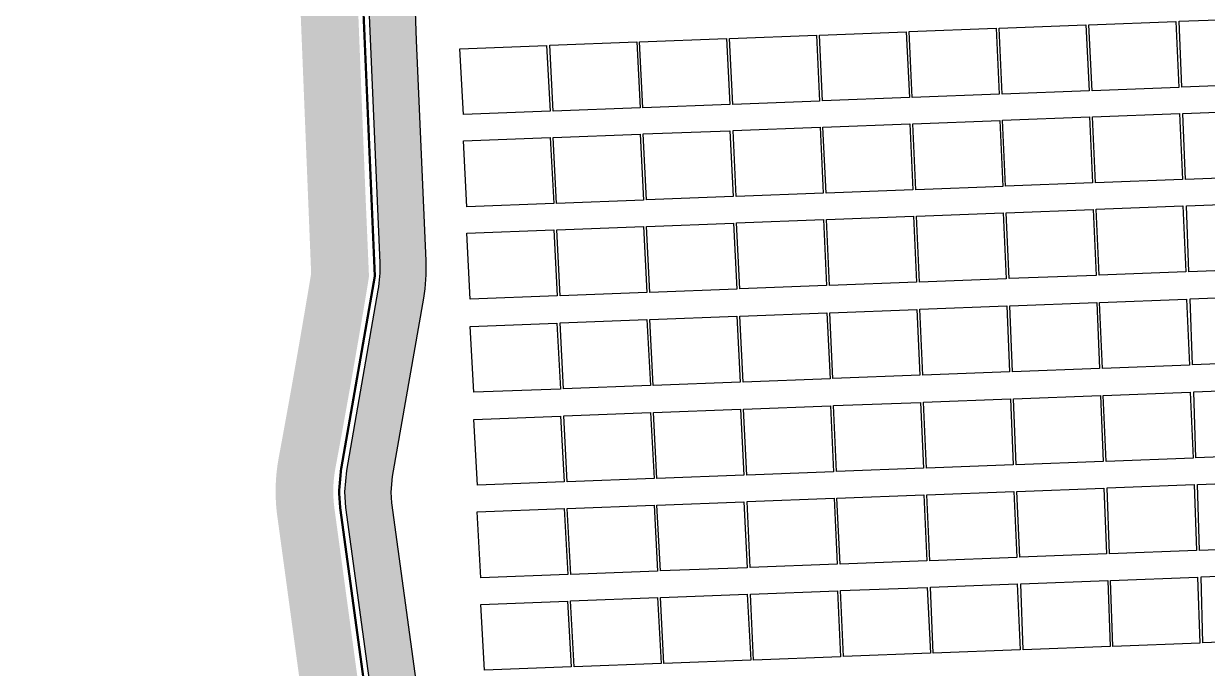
# Model space of a CAD drawing. Header units: metres. Extents: x 1956498 to 1957612, y 2277909 to 2278547.
# Drawn here: x 1956960.5 to 1957063.1, y 2278299.9 to 2278355.8 of the extents above; entities that cross this region are included whole.
import ezdxf

# ---------------------------------------------------------------- set-up
doc = ezdxf.new("R2010")
doc.units = ezdxf.units.M
for name, color, linetype in [('PVcase PV Modules (full frames)', 142, 'Continuous'), ('UBS-100-Circulation intérieure lourde', 252, 'Continuous'), ('UBS-100-Circulation intérieure légère', 254, 'Continuous'), ('UBS-100-Clôture', 30, 'LIMITE1')]:
    doc.layers.add(name, color=color, linetype=linetype)
doc.layers.add('UBS-100-Piste DFCI à créer', color=7, linetype='Continuous', true_color=0xbb8c7c)
doc.linetypes.add('LIMITE1', pattern='A,6.35,-2.54,[133,ltypeshp.shx,S=2.54,R=0,X=-2.54,Y=0],-2.54,25.4', length=36.83)

# ---------------------------------------------------------------- blocks, each defined once
blk = doc.blocks.new('3P6@20DEG F FX ID1 PVBlock')
at = {"color": 0, "transparency": 33554687}
blk.add_polyline3d([(0, 0, 2.083586713139974), (7.539539347030692, 0.2870042413902952, 2.083586713139975), (7.757297679336461, -5.433460050740019, 1.675326544159361e-15), (0.2177583323057694, -5.720464292130313, 0)], close=True, dxfattribs=at)

msp = doc.modelspace()

# ---------------------------------------------------------------- hatches: boundary and pattern name
at = {"layer": 'UBS-100-Circulation intérieure légère', "transparency": 33554687}
h = msp.add_hatch(color=256, dxfattribs=at)
h.dxf.hatch_style = 1
edge = h.paths.add_edge_path()
edge.add_line((1957009.140814484, 2278469.0965308), (1957100.752730792, 2278472.55814926))
edge.add_line((1957100.752730792, 2278472.55814926), (1957100.904591382, 2278468.555866702))
edge.add_line((1957100.904591382, 2278468.555866702), (1957009.292479329, 2278465.099407112))
edge.add_arc((1957009.712610426, 2278454.105006538), 11.00242491938409, 92.18838961814875, 193.5725372106233)
edge.add_line((1956999.017443666, 2278451.522999162), (1956999.403540989, 2278449.925636051))
edge.add_arc((1956977.639342503, 2278444.844649352), 22.34942418924055, -7.742882626904816, 13.140697442362807, ccw=False)
edge.add_line((1956999.784998972, 2278441.833559655), (1956997.865452077, 2278419.683237935))
edge.add_arc((1957008.824378524, 2278418.733537363), 11.00000000146715, 175.0471216120663, 257.5997749886142)
edge.add_line((1957006.462247734, 2278407.990151576), (1957066.733719495, 2278394.738360949))
edge.add_arc((1957069.095850283, 2278405.481746736), 11.00000000050275, 257.5997749999379, 285.8110693357221)
edge.add_line((1957072.092977812, 2278394.897927643), (1957097.432649165, 2278402.073619699))
edge.add_arc((1957101.519641249, 2278387.641139119), 14.99999999985992, 65.38989678651018, 105.8110693367926, ccw=False)
edge.add_line((1957107.766257979, 2278401.278579473), (1957119.808240695, 2278395.762760615))
edge.add_arc((1957124.389092964, 2278405.763550207), 10.99999999854976, 245.3898967844905, 291.8714186691579)
edge.add_line((1957128.486866818, 2278395.555306019), (1957129.058922421, 2278380.478792997))
edge.add_arc((1957118.066832318, 2278380.061713815), 10.99999999445226, 2.172964221259526, 65.38989679717405)
edge.add_line((1957122.647684582, 2278390.062503404), (1957106.100493518, 2278397.641928712))
edge.add_arc((1957101.519641249, 2278387.641139119), 10.9999999996701, 65.38989678430556, 105.8110693382107)
edge.add_line((1957098.52251372, 2278398.224958211), (1957073.183060615, 2278391.049327958))
edge.add_arc((1957069.09606853, 2278405.481808538), 15.00000000012792, 257.5975523878646, 285.8110693393596, ccw=False)
edge.add_line((1957065.87441279, 2278390.831861975), (1957008.922665604, 2278403.35364035))
edge.add_arc((1957006.560534817, 2278392.610254563), 11.00000000070729, 77.59977500874994, 175.0467408643867)
edge.add_line((1956995.601614683, 2278393.560027961), (1956993.872123737, 2278373.602828177))
edge.add_line((1956993.872123737, 2278373.602828177), (1956994.559008514, 2278354.323962221))
edge.add_line((1956994.559008514, 2278354.323962221), (1956995.38164293, 2278335.215318548))
edge.add_arc((1956980.395523656, 2278334.570160383), 14.99999999840796, -9.913735987439225, 2.465083091636984, ccw=False)
edge.add_line((1956995.171544853, 2278331.987681428), (1956992.467174754, 2278316.514242688))
edge.add_line((1956992.467174754, 2278316.514242688), (1956992.345985938, 2278315.152147539))
edge.add_line((1956992.345985938, 2278315.152147539), (1956992.410015643, 2278314.24120583))
edge.add_line((1956992.410015643, 2278314.24120583), (1956999.710558424, 2278260.72054602))
edge.add_line((1956999.710558424, 2278260.72054602), (1957010.516396079, 2278220.870512225))
edge.add_line((1957010.516396079, 2278220.870512225), (1957015.654001664, 2278190.583618385))
edge.add_line((1957015.654001664, 2278190.583618385), (1957016.11001165, 2278187.602036594))
edge.add_line((1957016.11001165, 2278187.602036594), (1957016.157060982, 2278184.312875787))
edge.add_line((1957016.157060982, 2278184.312875787), (1957015.871820078, 2278181.969341626))
edge.add_line((1957015.871820078, 2278181.969341626), (1957015.275771718, 2278179.525635305))
edge.add_line((1957015.275771718, 2278179.525635305), (1956986.858692748, 2278088.692931778))
edge.add_line((1956986.858692748, 2278088.692931778), (1956986.704524562, 2278087.619298521))
edge.add_line((1956986.704524562, 2278087.619298521), (1956982.488441542, 2278058.258332317))
edge.add_arc((1956993.376758619, 2278056.69482625), 10.99999999809166, 171.8284807570755, 274.3519488136551)
edge.add_line((1956994.211469655, 2278045.726542089), (1957102.959023373, 2278054.002852864))
edge.add_line((1957102.959023373, 2278054.002852864), (1957109.364676943, 2278054.240904152))
edge.add_line((1957109.364676943, 2278054.240904152), (1957109.513162946, 2278050.243554987))
edge.add_line((1957109.513162946, 2278050.243554987), (1957103.194816474, 2278050.008852945))
edge.add_line((1957103.194816474, 2278050.008852945), (1956994.515000941, 2278041.738075119))
edge.add_arc((1956993.37675862, 2278056.694826251), 15.00000000017489, 171.8284807642732, 274.351948808145, ccw=False)
edge.add_line((1956978.529053513, 2278058.826879977), (1956982.745136533, 2278088.187846181))
edge.add_line((1956982.745136533, 2278088.187846181), (1956982.945053033, 2278089.580072467))
edge.add_line((1956982.945053033, 2278089.580072467), (1957011.420023374, 2278180.597820694))
edge.add_line((1957011.420023374, 2278180.597820694), (1957011.929700279, 2278182.687417373))
edge.add_line((1957011.929700279, 2278182.687417373), (1957012.153590376, 2278184.526894393))
edge.add_line((1957012.153590376, 2278184.526894393), (1957012.114359254, 2278187.269493697))
edge.add_line((1957012.114359254, 2278187.269493697), (1957011.704897605, 2278189.946723219))
edge.add_line((1957011.704897605, 2278189.946723219), (1957006.605123802, 2278220.010593489))
edge.add_line((1957006.605123802, 2278220.010593489), (1956995.782239832, 2278259.923491102))
edge.add_line((1956995.782239832, 2278259.923491102), (1956988.429034273, 2278313.830224476))
edge.add_line((1956988.429034273, 2278313.830224476), (1956988.333498855, 2278315.18939359))
edge.add_line((1956988.333498855, 2278315.18939359), (1956988.497862088, 2278317.036745262))
edge.add_line((1956988.497862088, 2278317.036745262), (1956991.231272533, 2278332.676342482))
edge.add_arc((1956980.395523655, 2278334.570160383), 10.99999999929953, 350.086264010852, 362.4650830900822)
edge.add_line((1956991.385344457, 2278335.04327637), (1956989.7690816, 2278372.586795583))
edge.add_line((1956989.7690816, 2278372.586795583), (1956991.042051952, 2278387.276042584))
edge.add_line((1956991.042051952, 2278387.276042584), (1956991.387919464, 2278391.267127924))
edge.add_line((1956991.387919464, 2278391.267127924), (1956995.808759287, 2278442.280734025))
edge.add_arc((1956977.639342503, 2278444.844649352), 18.34942418945464, 351.9679339555115, 373.0957217277939)
edge.add_line((1956995.511551173, 2278449.00223583), (1956995.129432643, 2278450.583121355))
edge.add_arc((1957009.709557656, 2278454.107316967), 15.00000000320859, 92.17295975783168, 193.5884617316885, ccw=False)
at = {"layer": 'UBS-100-Piste DFCI à créer', "true_color": 0xaa6e5a, "transparency": 33554687}
h = msp.add_hatch(color=35, dxfattribs=at)
h.dxf.hatch_style = 1
edge = h.paths.add_edge_path()
edge.add_line((1957002.742879892, 2278172.957212499), (1957007.514803002, 2278171.464312802))
edge.add_line((1957007.514803002, 2278171.464312802), (1957010.461053699, 2278180.881745071))
edge.add_arc((1956995.196523638, 2278185.655415828), 15.99355527918654, 342.6339901302777, 369.6347763999103)
edge.add_line((1957010.964483951, 2278188.332212054), (1957005.627305731, 2278219.795613807))
edge.add_line((1957005.627305731, 2278219.795613807), (1956994.791683303, 2278259.755488621))
edge.add_line((1956994.791683303, 2278259.755488621), (1956987.432659904, 2278313.735770028))
edge.add_arc((1956998.334411985, 2278315.221259004), 11.00249407814215, 169.6785916975466, 187.7594201959549, ccw=False)
edge.add_arc((1956158.524798686, 2278471.382109225), 843.2027087090348, 349.4635059227314, 350.5673192866884)
edge.add_line((1956990.326430577, 2278333.19074496), (1956990.42760516, 2278333.872636002))
edge.add_line((1956990.42760516, 2278333.872636002), (1956990.106596115, 2278341.34279331))
edge.add_line((1956990.106596115, 2278341.34279331), (1956988.833472316, 2278373.373071377))
edge.add_line((1956988.833472316, 2278373.373071377), (1956993.089846045, 2278422.488845527))
edge.add_line((1956993.089846045, 2278422.488845527), (1956994.126114354, 2278434.446705314))
edge.add_line((1956994.126114354, 2278434.446705314), (1956994.814846281, 2278442.39422293))
edge.add_arc((1956977.639342521, 2278444.844649352), 17.34942417088297, 351.8804147938092, 373.0819140899932)
edge.add_line((1956994.538505123, 2278448.771584852), (1956991.994987716, 2278459.294498748))
edge.add_arc((1957002.687079473, 2278461.878908518), 11.00000000006926, 92.19424513371251, 193.5884598865134, ccw=False)
edge.add_line((1957002.265917615, 2278472.870842956), (1957131.962576756, 2278477.840239938))
edge.add_arc((1957121.043114196, 2278473.367365612), 11.80005370075026, 4.385910415140188, 22.275185547909473, ccw=False)
edge.add_line((1957132.808612478, 2278474.269761041), (1957136.783818054, 2278474.420594236))
edge.add_arc((1957147.122674175, 2278474.727979412), 10.3434245556334, 161.3029394965425, 181.702962738628, ccw=False)
edge.add_line((1957137.325106006, 2278478.043713043), (1957169.170321142, 2278479.251951489))
edge.add_line((1957169.170321142, 2278479.251951489), (1957168.981598082, 2278484.226074327))
edge.add_arc((1957168.431400305, 2278494.870902074), 10.65903726199889, 214.2131095040579, 272.9588062596247, ccw=False)
edge.add_arc((1957147.627372414, 2278478.282736642), 16.00000000636795, 41.4663485157748, 92.09691963001146)
edge.add_line((1957147.041932699, 2278494.272022447), (1957121.086124572, 2278493.342349638))
edge.add_arc((1957121.644127344, 2278477.352082821), 15.99999999930358, 91.99860552101471, 148.1969592254434)
edge.add_arc((1957099.200912812, 2278492.961780483), 11.39121878416131, 273.534746394925, 320.942004971193, ccw=False)
edge.add_line((1957099.903225148, 2278481.592232437), (1956991.969158543, 2278477.476888461))
edge.add_arc((1956991.550049097, 2278488.468897417), 10.99999607318733, 203.62956648034, 272.1835477020808, ccw=False)
edge.add_line((1956981.472336535, 2278484.059858617), (1956958.306509974, 2278537.009809218))
edge.add_arc((1956943.648015303, 2278530.596656017), 16.00000000002541, 23.62958042262818, 103.7310335808721)
edge.add_line((1956939.850185873, 2278546.139387168), (1956930.32904536, 2278543.812919104))
edge.add_line((1956930.32904536, 2278543.812919104), (1956931.515867057, 2278538.955815619))
edge.add_line((1956931.515867057, 2278538.955815619), (1956941.03700757, 2278541.282283683))
edge.add_arc((1956943.648015303, 2278530.596656017), 11.00000000021918, 23.629580423882373, 103.73103357973997, ccw=False)
edge.add_line((1956953.72573039, 2278535.005698843), (1956971.856192245, 2278493.565042399))
edge.add_arc((1956971.847030686, 2278493.561034179), 0.009999999686967076, 17.284933950157892, 23.629579694820677, ccw=False)
edge.add_line((1956971.856579075, 2278493.564005417), (1956974.937493045, 2278483.663162404))
edge.add_arc((1956987.885556868, 2278487.48384863), 13.49999999998464, 196.4401600438162, 212.4621445463615)
edge.add_line((1956976.494982401, 2278480.237828115), (1956977.702309716, 2278478.339937865))
edge.add_line((1956977.702309716, 2278478.339937865), (1956983.950942183, 2278468.575611649))
edge.add_arc((1956974.554175798, 2278462.449297777), 11.21743910901906, 11.709253142045213, 33.102733889414424, ccw=False)
edge.add_line((1956985.538180539, 2278464.725825837), (1956989.672830263, 2278447.620158333))
edge.add_arc((1956977.63934252, 2278444.84464935), 12.34942417216932, -8.706490721477792, 12.988062959390675, ccw=False)
edge.add_line((1956989.846461128, 2278442.975282431), (1956989.144784154, 2278434.878387421))
edge.add_line((1956989.144784154, 2278434.878387421), (1956988.683228844, 2278429.552340462))
edge.add_line((1956988.683228844, 2278429.552340462), (1956988.031625384, 2278422.033261915))
edge.add_line((1956988.031625384, 2278422.033261915), (1956983.824873127, 2278373.490087153))
edge.add_line((1956983.824873127, 2278373.490087153), (1956985.411734258, 2278334.134584645))
edge.add_line((1956985.411734258, 2278334.134584645), (1956985.386944168, 2278333.967505718))
edge.add_arc((1956158.524798686, 2278471.382109235), 838.2027087111524, 349.46292526326124, 350.56436169530565, ccw=False)
edge.add_arc((1956998.334411983, 2278315.221259005), 16.0024940763103, 169.6418024322943, 187.7594201993248)
edge.add_line((1956982.47844134, 2278313.060700827), (1956989.881234702, 2278258.759355697))
edge.add_line((1956989.881234702, 2278258.759355697), (1957000.738215385, 2278218.720715384))
edge.add_line((1957000.738215385, 2278218.720715384), (1957002.33750197, 2278209.326791386))
edge.add_arc((1956991.493516593, 2278207.480719564), 11.00000000088965, -17.925732598530715, 9.661367175219823, ccw=False)
edge.add_line((1957001.959535546, 2278204.095095944), (1957001.605908216, 2278203.001923533))
edge.add_arc((1956991.139889265, 2278206.387547154), 10.99999999977225, 273.5855040182497, 342.0742673996029, ccw=False)
edge.add_line((1956991.827807421, 2278195.409078745), (1956962.808629494, 2278193.590717692))
edge.add_arc((1956962.120711338, 2278204.569186101), 10.99999999964188, 226.684833372371, 273.5855040182497, ccw=False)
edge.add_line((1956954.574590604, 2278196.565683002), (1956951.199331415, 2278199.74805365))
edge.add_arc((1956958.762776245, 2278207.766117439), 11.02247905999127, 199.2859238482959, 226.6712348349188, ccw=False)
edge.add_line((1956948.358855317, 2278204.125585341), (1956943.700175949, 2278202.469497781))
edge.add_line((1956943.700175949, 2278202.469497781), (1956944.936753314, 2278198.990927205))
edge.add_arc((1956929.860979408, 2278193.63172567), 15.99999999830293, 1.8509547317080433e-07, 19.569503334531987, ccw=False)
edge.add_line((1956945.860979407, 2278193.631725722), (1956945.860979639, 2278122.459875776))
edge.add_line((1956945.860979639, 2278122.459875776), (1956945.860979643, 2278119.576985))
edge.add_arc((1956930.363097977, 2278119.576738872), 15.49788166801311, -18.80123730661859, 0.0009099389492916998, ccw=False)
edge.add_line((1956945.034048333, 2278114.58198644), (1956937.411660619, 2278092.175592729))
edge.add_line((1956937.411660619, 2278092.175592729), (1956923.706211959, 2278051.887735866))
edge.add_arc((1956912.81767895, 2278055.594401355), 11.50215284744343, 325.58921263483194, 341.2004409281448, ccw=False)
edge.add_line((1956922.307036881, 2278049.094277804), (1956917.141783558, 2278041.55076379))
edge.add_arc((1956907.653039892, 2278048.04796933), 11.49999722568574, 291.5551516307934, 325.59947727851153, ccw=False)
edge.add_line((1956911.878100415, 2278037.352231872), (1956908.20838515, 2278035.902608906))
edge.add_arc((1956903.983319956, 2278046.598350865), 11.50000312808066, 272.3289735925808, 291.5551650364731, ccw=False)
edge.add_line((1956904.450646325, 2278035.107847047), (1956776.463470137, 2278029.902530657))
edge.add_line((1956776.463470137, 2278029.902530657), (1956776.562408466, 2278027.29501312))
edge.add_line((1956776.562408466, 2278027.295013121), (1956776.651578709, 2278024.944933277))
edge.add_arc((1956777.117059151, 2278013.954786423), 10.99999999605586, 41.58820173644301, 92.42527552439668, ccw=False)
edge.add_arc((1956798.105337453, 2278030.710680503), 15.88170909218444, 216.534103612681, 272.2938061086504)
edge.add_line((1956798.740983414, 2278014.841696985), (1956824.792362567, 2278015.809617456))
edge.add_arc((1956824.192945352, 2278031.55068274), 15.75247400507341, 272.1807603184865, 325.8282413671502)
edge.add_arc((1956846.327647178, 2278016.52570896), 10.99999999826339, 92.17295973140813, 145.8360419526313, ccw=False)
edge.add_line((1956845.910568857, 2278027.517799099), (1956853.50503229, 2278028.031724378))
edge.add_line((1956853.50503229, 2278028.031724378), (1956904.653831395, 2278030.111977172))
edge.add_arc((1956903.983319813, 2278046.598351538), 16.50000380364508, 272.3289731112059, 291.5551645557601)
edge.add_line((1956910.045369494, 2278031.252287574), (1956913.715085493, 2278032.701910829))
edge.add_arc((1956907.65304175, 2278048.047967002), 16.49999437604072, 291.5551553181888, 325.5994809665423)
edge.add_line((1956921.267325385, 2278038.725891293), (1956926.432578501, 2278046.269405005))
edge.add_arc((1956912.820338265, 2278055.593069699), 16.49920627074693, 325.5909189925295, 341.2021472816563)
edge.add_line((1956928.439498934, 2278050.276526877), (1956942.14525294, 2278090.565281044))
edge.add_line((1956942.14525294, 2278090.565281044), (1956949.767640678, 2278112.971674823))
edge.add_arc((1956930.366401611, 2278119.576192382), 20.49457805169335, 341.2005371446953, 360.0026843912619)
edge.add_line((1956950.86097964, 2278119.577152583), (1956950.860979638, 2278122.459875783))
edge.add_line((1956950.860979638, 2278122.459875783), (1956950.864146553, 2278168.487705299))
edge.add_line((1956950.864146553, 2278168.487705299), (1956950.981025343, 2278176.887631712))
edge.add_arc((1956961.979960652, 2278176.734589588), 10.99999999221435, 120.7650734985069, 179.2028226592597, ccw=False)
edge.add_arc((1956965.816632407, 2278170.289567829), 18.50055701264143, 98.0804349254575, 120.7650486512357, ccw=False)
edge.add_line((1956963.216135736, 2278188.606446025), (1956987.418001065, 2278190.122951055))
edge.add_arc((1956988.105919221, 2278179.144482647), 10.99999999970013, 54.95431263895239, 93.58550402309129, ccw=False)
edge.add_line((1956994.422443079, 2278188.150121233), (1956998.561172841, 2278185.247230446))
edge.add_arc((1956992.244648983, 2278176.24159186), 11.00000000016571, -17.372331092613592, 54.95431263597379, ccw=False)

# ---------------------------------------------------------------- linework, layer by layer
at = {"layer": 'UBS-100-Circulation intérieure lourde', "transparency": 33554687}
for points in [[(1957006.605123802, 2278220.010593488), (1956995.782239832, 2278259.923491101), (1956988.429034274, 2278313.830224475), (1956988.333498855, 2278315.189393589), (1956988.497862088, 2278317.036745261), (1956991.231272534, 2278332.676342481, 0.05406537427331318), (1956991.385344457, 2278335.043276369), (1956989.7690816, 2278372.586795582), (1956991.042051952, 2278387.276042583), (1956991.387919464, 2278391.267127923), (1956995.808759287, 2278442.280734024, 0.0924494076519206), (1956995.511551173, 2278449.002235829), (1956995.129432643, 2278450.583121354, -0.473848756000212), (1957009.140814484, 2278469.096530799), (1957132.816654769, 2278473.769706396), (1957132.808612478, 2278474.269761041), (1957136.783818054, 2278474.420594236), (1957136.813778433, 2278473.921371239), (1957280.345776347, 2278479.367476956, -0.4142135178826614)], [(1957010.516396079, 2278220.870512224), (1956999.710558425, 2278260.720546019), (1956992.410015643, 2278314.241205829), (1956992.345985938, 2278315.152147538), (1956992.467174754, 2278316.514242687), (1956995.171544853, 2278331.987681428, 0.05406537427383919), (1956995.38164293, 2278335.215318547), (1956994.559008514, 2278354.32396222), (1956993.872123737, 2278373.602828176), (1956995.601608372, 2278393.559955136, -0.4528172252415685), (1957008.922665604, 2278403.353640349), (1957065.87441279, 2278390.831861974, 0.1237303583218276), (1957073.183060616, 2278391.049327957), (1957098.52251372, 2278398.22495821, -0.178222445661301), (1957106.100493518, 2278397.641928711), (1957122.647684583, 2278390.062503404, -0.2830512770093465), (1957129.058922422, 2278380.478792996), (1957135.430704443, 2278212.550908632)]]:
    msp.add_lwpolyline(points, format="xyb", dxfattribs=at)
at = {"layer": 'UBS-100-Clôture', "color": 30, "ltscale": 0.1, "true_color": 0xf26722, "transparency": 33554687, "const_width": 0.2}
msp.add_lwpolyline([(1957439.487520062, 2278062.000476466), (1957103.223067513, 2278049.509557521), (1956994.552942352, 2278041.239516748, -0.4797822922649824), (1956978.03413001, 2278058.897948434), (1956982.25021303, 2278088.258914637), (1956982.455848069, 2278089.690965052), (1957010.938054832, 2278180.731843866), (1957011.436935305, 2278182.77717684), (1957011.65315655, 2278184.553646718), (1957011.614902705, 2278187.227925835), (1957011.211259598, 2278189.867111322), (1957006.116214767, 2278219.903103646), (1956995.291200008, 2278259.823859237), (1956987.931411603, 2278313.778851806), (1956987.83193797, 2278315.194049346), (1956988.001698005, 2278317.102058083), (1956990.934783313, 2278333.884123473), (1956989.268150222, 2278372.59767257), (1956995.311794538, 2278442.337383319, 0.0926086129041099), (1956995.025024893, 2278448.886924914, -0.5028292672204173), (1957009.121856379, 2278469.59617126), (1957280.326818241, 2278479.867117417, -0.4142135623949106)], format="xyb", dxfattribs=at)

# ---------------------------------------------------------------- block references
at = {"layer": 'PVcase PV Modules (full frames)', "color": 144, "true_color": 0x007ca5, "transparency": 33554687, "extrusion": (-0.02366468577142039, -0.0009008329123238905, 0.9997195462465481), "rotation": 87.82000000000001}
msp.add_blockref('3P6@20DEG F FX ID1 PVBlock', (-2202262.402133819, 2041729.354848165, -47738.11146052486), dxfattribs=at)
at = {"layer": 'PVcase PV Modules (full frames)', "color": 144, "true_color": 0x007ca5, "transparency": 33554687, "extrusion": (-0.02282330206000958, -0.0008688043383359168, 0.9997391370062989), "rotation": 87.82000000000001}
msp.add_blockref('3P6@20DEG F FX ID1 PVBlock', (-2202262.402133819, 2041776.631799136, -46018.50150203637), dxfattribs=at)
at = {"layer": 'PVcase PV Modules (full frames)', "color": 144, "true_color": 0x007ca5, "transparency": 33554687, "extrusion": (-0.02800136307880408, -0.001065915250046598, 0.9996073166450957), "rotation": 87.82000000000001}
msp.add_blockref('3P6@20DEG F FX ID1 PVBlock', (-2202262.40213382, 2041518.472275697, -56601.41099572999), dxfattribs=at)
at = {"layer": 'PVcase PV Modules (full frames)', "color": 144, "true_color": 0x007ca5, "transparency": 33554687, "extrusion": (-0.006249103051923397, -0.0002378817853763701, 0.9999804458704693), "rotation": 359.9999574131252}
msp.add_blockref('3P6@20DEG F FX ID1 PVBlock', (1957026.401259017, 2278353.153676777, -12144.12871994364), dxfattribs=at)
at = {"layer": 'PVcase PV Modules (full frames)', "color": 144, "true_color": 0x007ca5, "transparency": 33554687, "extrusion": (-0.03466280879931002, -0.001319493497679113, 0.9993981932258293), "rotation": 87.82000000000001}
msp.add_blockref('3P6@20DEG F FX ID1 PVBlock', (-2202262.402133818, 2041056.577486328, -70215.77278991712), dxfattribs=at)
at = {"layer": 'PVcase PV Modules (full frames)', "color": 144, "true_color": 0x007ca5, "transparency": 33554687, "extrusion": (-0.02769731876006725, -0.001054341332194116, 0.9996157996439724), "rotation": 87.82000000000001}
msp.add_blockref('3P6@20DEG F FX ID1 PVBlock', (-2202262.402133819, 2041504.415287714, -55979.91029649382), dxfattribs=at)
at = {"layer": 'PVcase PV Modules (full frames)', "color": 144, "true_color": 0x007ca5, "transparency": 33554687, "extrusion": (-0.02442096414035261, -0.0009296218196515995, 0.9997013315554442), "rotation": 87.82000000000001}
msp.add_blockref('3P6@20DEG F FX ID1 PVBlock', (-2202262.402133818, 2041684.834791069, -49283.7791415414), dxfattribs=at)
at = {"layer": 'PVcase PV Modules (full frames)', "color": 144, "true_color": 0x007ca5, "transparency": 33554687, "extrusion": (-0.0462189276960852, -0.001759395059926575, 0.9989297849456923), "rotation": 87.82000000000001}
msp.add_blockref('3P6@20DEG F FX ID1 PVBlock', (-2202262.402133819, 2040091.619032399, -93833.70961305904), dxfattribs=at)
at = {"layer": 'PVcase PV Modules (full frames)', "color": 144, "true_color": 0x007ca5, "transparency": 33554687, "extrusion": (-0.03452301083085717, -0.001314171871511127, 0.9994030391566082), "rotation": 87.82000000000001}
msp.add_blockref('3P6@20DEG F FX ID1 PVBlock', (-2202262.402133819, 2041058.591071084, -69930.0586637248), dxfattribs=at)
at = {"layer": 'PVcase PV Modules (full frames)', "color": 144, "true_color": 0x007ca5, "transparency": 33554687, "extrusion": (-0.001751549048064881, -6.667542705984214e-05, 0.9999984638139799), "rotation": 359.9999966543456}
msp.add_blockref('3P6@20DEG F FX ID1 PVBlock', (1957059.091240106, 2278347.797895583, -2952.651630643798), dxfattribs=at)
at = {"layer": 'PVcase PV Modules (full frames)', "color": 144, "true_color": 0x007ca5, "transparency": 33554687, "extrusion": (-0.02315194854850339, -0.0008813147758804731, 0.9997315692538039), "rotation": 87.82000000000001}
msp.add_blockref('3P6@20DEG F FX ID1 PVBlock', (-2202254.408005673, 2041753.575420241, -46690.73452065244), dxfattribs=at)
at = {"layer": 'PVcase PV Modules (full frames)', "color": 144, "true_color": 0x007ca5, "transparency": 33554687, "extrusion": (-0.02094309637347804, -0.0007972313970880903, 0.9997803514454516), "rotation": 87.82000000000001}
msp.add_blockref('3P6@20DEG F FX ID1 PVBlock', (-2202254.408005673, 2041859.612616566, -42176.30933552357), dxfattribs=at)
at = {"layer": 'PVcase PV Modules (full frames)', "color": 144, "true_color": 0x007ca5, "transparency": 33554687, "extrusion": (-0.02487861003367378, -0.0009470428193164867, 0.9996900308959227), "rotation": 87.82000000000001}
msp.add_blockref('3P6@20DEG F FX ID1 PVBlock', (-2202254.408005673, 2041685.423130803, -50219.69810351158), dxfattribs=at)
at = {"layer": 'PVcase PV Modules (full frames)', "color": 144, "true_color": 0x007ca5, "transparency": 33554687, "extrusion": (-0.03448727837390933, -0.001312811660200158, 0.9994042746335966), "rotation": 87.82000000000001}
msp.add_blockref('3P6@20DEG F FX ID1 PVBlock', (-2202254.408005674, 2041061.073733932, -69857.56953801369), dxfattribs=at)
at = {"layer": 'PVcase PV Modules (full frames)', "color": 144, "true_color": 0x007ca5, "transparency": 33554687, "extrusion": (-0.03456155375910097, -0.001315639067764427, 0.9994017050693881), "rotation": 87.82000000000001}
msp.add_blockref('3P6@20DEG F FX ID1 PVBlock', (-2202254.408005673, 2041063.667836246, -70009.3709481452), dxfattribs=at)
at = {"layer": 'PVcase PV Modules (full frames)', "color": 144, "true_color": 0x007ca5, "transparency": 33554687, "extrusion": (-0.02576634019849894, -0.0009808356428283459, 0.9996675115628281), "rotation": 87.82000000000001}
msp.add_blockref('3P6@20DEG F FX ID1 PVBlock', (-2202254.408005673, 2041608.800437, -52033.97937889766), dxfattribs=at)
at = {"layer": 'PVcase PV Modules (full frames)', "color": 144, "true_color": 0x007ca5, "transparency": 33554687, "extrusion": (-0.02561934207407934, -0.0009752399315729283, 0.9996712950859233), "rotation": 87.82000000000001}
msp.add_blockref('3P6@20DEG F FX ID1 PVBlock', (-2202254.408005673, 2041624.230383105, -51733.54835923902), dxfattribs=at)
at = {"layer": 'PVcase PV Modules (full frames)', "color": 144, "true_color": 0x007ca5, "transparency": 33554687, "extrusion": (-0.04218024401428433, -0.001605656311051006, 0.9991087272578026), "rotation": 87.82000000000001}
msp.add_blockref('3P6@20DEG F FX ID1 PVBlock', (-2202254.408005674, 2040454.511900549, -85580.13755571112), dxfattribs=at)
at = {"layer": 'PVcase PV Modules (full frames)', "color": 144, "true_color": 0x007ca5, "transparency": 33554687, "extrusion": (0.005473607083392599, 0.0002083613303585089, 0.9999849979929962), "rotation": 359.9999673271782}
msp.add_blockref('3P6@20DEG F FX ID1 PVBlock', (1957028.551929572, 2278337.565962393, 11813.44850939311), dxfattribs=at)
at = {"layer": 'PVcase PV Modules (full frames)', "color": 144, "true_color": 0x007ca5, "transparency": 33554687, "extrusion": (-0.02419092272134398, -0.0009208649367822339, 0.9997069326886046), "rotation": 87.82000000000001}
for p in [(-2202246.390511824, 2041696.104820323, -48814.68864438727), (-2202246.390511825, 2041688.309747035, -48814.68864438729)]:
    msp.add_blockref('3P6@20DEG F FX ID1 PVBlock', p, dxfattribs=at)
at = {"layer": 'PVcase PV Modules (full frames)', "color": 144, "true_color": 0x007ca5, "transparency": 33554687, "extrusion": (-0.01840560472194253, -0.0007006378476731687, 0.9998303570213429), "rotation": 87.82000000000001}
msp.add_blockref('3P6@20DEG F FX ID1 PVBlock', (-2202246.390511823, 2041952.343079792, -36990.77262216792), dxfattribs=at)
at = {"layer": 'PVcase PV Modules (full frames)', "color": 144, "true_color": 0x007ca5, "transparency": 33554687, "extrusion": (-0.0209664159661897, -0.0007981190934986643, 0.9997798619733472), "rotation": 87.82000000000001}
for p in [(-2202246.390511825, 2041858.622518497, -42224.52364501648), (-2202246.390511824, 2041866.417573543, -42224.5236450165)]:
    msp.add_blockref('3P6@20DEG F FX ID1 PVBlock', p, dxfattribs=at)
at = {"layer": 'PVcase PV Modules (full frames)', "color": 144, "true_color": 0x007ca5, "transparency": 33554687, "extrusion": (-0.03464480753436511, -0.001318808251651235, 0.9993988183181438), "rotation": 87.82000000000001}
msp.add_blockref('3P6@20DEG F FX ID1 PVBlock', (-2202246.390511824, 2041050.005420206, -70180.03920877945), dxfattribs=at)
at = {"layer": 'PVcase PV Modules (full frames)', "color": 144, "true_color": 0x007ca5, "transparency": 33554687, "extrusion": (-0.03789200926387359, -0.001442418014280284, 0.9992807989070032), "rotation": 87.82000000000001}
msp.add_blockref('3P6@20DEG F FX ID1 PVBlock', (-2202246.390511824, 2040818.812902678, -76816.55896673031), dxfattribs=at)
at = {"layer": 'PVcase PV Modules (full frames)', "color": 144, "true_color": 0x007ca5, "transparency": 33554687, "extrusion": (-0.04081928641290293, -0.001553849352300581, 0.9991653373736159), "rotation": 87.82000000000001}
msp.add_blockref('3P6@20DEG F FX ID1 PVBlock', (-2202246.390511824, 2040569.245167155, -82799.18370042567), dxfattribs=at)
at = {"layer": 'PVcase PV Modules (full frames)', "color": 144, "true_color": 0x007ca5, "transparency": 33554687, "extrusion": (-0.02096641596615953, -0.0007981190934975161, 0.9997798619733479), "rotation": 87.82000000000001}
msp.add_blockref('3P6@20DEG F FX ID1 PVBlock', (-2202238.309856733, 2041866.404706623, -42225.08943450659), dxfattribs=at)
at = {"layer": 'PVcase PV Modules (full frames)', "color": 144, "true_color": 0x007ca5, "transparency": 33554687, "extrusion": (0.01623378286374383, 0.000617964085237979, 0.9998680324994504), "rotation": 267.82}
msp.add_blockref('3P6@20DEG F FX ID1 PVBlock', (2202238.309856734, -2042030.967434145, 33804.34677581842), dxfattribs=at)
at = {"layer": 'PVcase PV Modules (full frames)', "color": 144, "true_color": 0x007ca5, "transparency": 33554687, "extrusion": (-0.02117917473759469, -0.0008062180856221379, 0.9997753710558351), "rotation": 87.82000000000001}
msp.add_blockref('3P6@20DEG F FX ID1 PVBlock', (-2202238.309856735, 2041833.962033917, -42659.80600628226), dxfattribs=at)
at = {"layer": 'PVcase PV Modules (full frames)', "color": 144, "true_color": 0x007ca5, "transparency": 33554687, "extrusion": (-0.01542618232511724, -0.0005872215200405176, 0.9998808369349613), "rotation": 359.9997404751126}
msp.add_blockref('3P6@20DEG F FX ID1 PVBlock', (1956815.002382395, 2278313.259475552, -30901.96748971465), dxfattribs=at)
at = {"layer": 'PVcase PV Modules (full frames)', "color": 144, "true_color": 0x007ca5, "transparency": 33554687, "extrusion": (-0.01162782297793079, -0.0004426310891415372, 0.9999322966133821), "rotation": 359.9998525490053}
msp.add_blockref('3P6@20DEG F FX ID1 PVBlock', (1956920.978241099, 2278321.290610495, -23138.947941268), dxfattribs=at)
at = {"layer": 'PVcase PV Modules (full frames)', "color": 144, "true_color": 0x007ca5, "transparency": 33554687, "extrusion": (-0.04537200428629828, -0.001727155608740833, 0.9989686672566599), "rotation": 87.82000000000001}
msp.add_blockref('3P6@20DEG F FX ID1 PVBlock', (-2202238.309856734, 2040170.403904895, -92104.35386837648), dxfattribs=at)
at = {"layer": 'PVcase PV Modules (full frames)', "color": 144, "true_color": 0x007ca5, "transparency": 33554687, "extrusion": (-0.03730454803902354, -0.001420055392981583, 0.9993029341187211), "rotation": 87.82000000000001}
msp.add_blockref('3P6@20DEG F FX ID1 PVBlock', (-2202238.309856733, 2040855.814578264, -75616.40324914332), dxfattribs=at)
at = {"layer": 'PVcase PV Modules (full frames)', "color": 144, "true_color": 0x007ca5, "transparency": 33554687, "extrusion": (-0.04083973851866241, -0.001554627893379573, 0.999164500415142), "rotation": 87.82000000000001}
msp.add_blockref('3P6@20DEG F FX ID1 PVBlock', (-2202238.309856734, 2040583.109904301, -82841.50974400189), dxfattribs=at)
at = {"layer": 'PVcase PV Modules (full frames)', "color": 144, "true_color": 0x007ca5, "transparency": 33554687, "extrusion": (-0.02483950940762602, -0.0009455543934325971, 0.9996910046105634), "rotation": 87.82000000000001}
msp.add_blockref('3P6@20DEG F FX ID1 PVBlock', (-2202238.309856734, 2041656.158136621, -50140.69914586102), dxfattribs=at)
at = {"layer": 'PVcase PV Modules (full frames)', "color": 144, "true_color": 0x007ca5, "transparency": 33554687, "extrusion": (-0.01245276808760887, -0.0004740339022968311, 0.9999223489145623), "rotation": 359.9998308839405}
msp.add_blockref('3P6@20DEG F FX ID1 PVBlock', (1956910.161887557, 2278312.033710518, -24825.46024908817), dxfattribs=at)
at = {"layer": 'PVcase PV Modules (full frames)', "color": 144, "true_color": 0x007ca5, "transparency": 33554687, "extrusion": (0.01623378286375889, 0.0006179640852385521, 0.9998680324994502), "rotation": 267.82}
msp.add_blockref('3P6@20DEG F FX ID1 PVBlock', (2202230.243263322, -2042030.975628978, 33803.78139352551), dxfattribs=at)
at = {"layer": 'PVcase PV Modules (full frames)', "color": 144, "true_color": 0x007ca5, "transparency": 33554687, "extrusion": (-0.02295047083925792, -0.0008736452148585753, 0.9997362215266059), "rotation": 87.82000000000001}
msp.add_blockref('3P6@20DEG F FX ID1 PVBlock', (-2202230.243263322, 2041747.320816224, -46280.40303138463), dxfattribs=at)
at = {"layer": 'PVcase PV Modules (full frames)', "color": 144, "true_color": 0x007ca5, "transparency": 33554687, "extrusion": (-0.02051207870619329, -0.0007808240420852158, 0.9997893002732957), "rotation": 87.82000000000001}
msp.add_blockref('3P6@20DEG F FX ID1 PVBlock', (-2202230.243263322, 2041861.992442901, -41296.88550201547), dxfattribs=at)
at = {"layer": 'PVcase PV Modules (full frames)', "color": 144, "true_color": 0x007ca5, "transparency": 33554687, "extrusion": (-0.01508251121865062, -0.0005741391471448762, 0.9998860876217746), "rotation": 359.9997519105698}
msp.add_blockref('3P6@20DEG F FX ID1 PVBlock', (1956825.358300257, 2278305.989071472, -30200.05723834718), dxfattribs=at)
at = {"layer": 'PVcase PV Modules (full frames)', "color": 144, "true_color": 0x007ca5, "transparency": 33554687, "extrusion": (-0.009193158278263225, -0.0003499518068929454, 0.9999576807918441), "rotation": 359.9999078331318}
msp.add_blockref('3P6@20DEG F FX ID1 PVBlock', (1956969.373748606, 2278317.032238971, -18163.50618094466), dxfattribs=at)
at = {"layer": 'PVcase PV Modules (full frames)', "color": 144, "true_color": 0x007ca5, "transparency": 33554687, "extrusion": (-0.04925751242317028, -0.001875063493282606, 0.9987843519032411), "rotation": 87.82000000000001}
msp.add_blockref('3P6@20DEG F FX ID1 PVBlock', (-2202230.243263323, 2039796.407939571, -100045.9134690742), dxfattribs=at)
at = {"layer": 'PVcase PV Modules (full frames)', "color": 144, "true_color": 0x007ca5, "transparency": 33554687, "extrusion": (-0.04157970550663768, -0.001582795882730453, 0.9991339363904996), "rotation": 87.82000000000001}
msp.add_blockref('3P6@20DEG F FX ID1 PVBlock', (-2202230.243263323, 2040513.348591356, -84354.29207756463), dxfattribs=at)
at = {"layer": 'PVcase PV Modules (full frames)', "color": 144, "true_color": 0x007ca5, "transparency": 33554687, "extrusion": (-0.04144175008211828, -0.001577544395850759, 0.9991396762734481), "rotation": 87.82000000000001}
msp.add_blockref('3P6@20DEG F FX ID1 PVBlock', (-2202230.243263322, 2040532.779949171, -84072.34308931894), dxfattribs=at)
at = {"layer": 'PVcase PV Modules (full frames)', "color": 144, "true_color": 0x007ca5, "transparency": 33554687, "extrusion": (-0.00906714104841127, -0.0003451547658814134, 0.9999588330633395), "rotation": 359.9999103426604}
msp.add_blockref('3P6@20DEG F FX ID1 PVBlock', (1956971.845025527, 2278309.180408133, -17906.43667564098), dxfattribs=at)
at = {"layer": 'PVcase PV Modules (full frames)', "color": 144, "true_color": 0x007ca5, "transparency": 33554687, "extrusion": (0.003857953299195195, 0.000146858966972667, 0.9999925472866212), "rotation": 359.9999837687602}
msp.add_blockref('3P6@20DEG F FX ID1 PVBlock', (1957037.443267585, 2278314.296541685, 8509.659913313899), dxfattribs=at)
at = {"layer": 'PVcase PV Modules (full frames)', "color": 144, "true_color": 0x007ca5, "transparency": 33554687, "extrusion": (0.0244446686834474, 0.0009305241697946627, 0.9997007513739928), "rotation": 267.82}
msp.add_blockref('3P6@20DEG F FX ID1 PVBlock', (2202222.21366566, -2041684.202425558, 50584.39467634536), dxfattribs=at)
at = {"layer": 'PVcase PV Modules (full frames)', "color": 144, "true_color": 0x007ca5, "transparency": 33554687, "extrusion": (-0.04144175008210329, -0.001577544395850188, 0.9991396762734486), "rotation": 87.82000000000001}
msp.add_blockref('3P6@20DEG F FX ID1 PVBlock', (-2202222.21366566, 2040532.755935679, -84072.84348543952), dxfattribs=at)
at = {"layer": 'PVcase PV Modules (full frames)', "color": 144, "true_color": 0x007ca5, "transparency": 33554687, "extrusion": (-0.02182139290199906, -0.0008306651146245843, 0.9997615399720495), "rotation": 87.82000000000001}
msp.add_blockref('3P6@20DEG F FX ID1 PVBlock', (-2202222.21366566, 2041798.307800993, -43973.33468465891), dxfattribs=at)
at = {"layer": 'PVcase PV Modules (full frames)', "color": 144, "true_color": 0x007ca5, "transparency": 33554687, "extrusion": (-0.02219419640996226, -0.0008448564574992332, 0.9997533215065015), "rotation": 87.82000000000001}
msp.add_blockref('3P6@20DEG F FX ID1 PVBlock', (-2202222.21366566, 2041789.55220949, -44735.26020288358), dxfattribs=at)
at = {"layer": 'PVcase PV Modules (full frames)', "color": 144, "true_color": 0x007ca5, "transparency": 33554687, "extrusion": (-0.01697164975388631, -0.0006460521311125272, 0.9998557624584035), "rotation": 87.82000000000001}
msp.add_blockref('3P6@20DEG F FX ID1 PVBlock', (-2202222.213665659, 2042003.296516917, -34061.53025943632), dxfattribs=at)
at = {"layer": 'PVcase PV Modules (full frames)', "color": 144, "true_color": 0x007ca5, "transparency": 33554687, "extrusion": (-0.04797204721764858, -0.001826130269492259, 0.9988470092731853), "rotation": 87.82000000000001}
msp.add_blockref('3P6@20DEG F FX ID1 PVBlock', (-2202222.213665659, 2039923.540057653, -97419.23811153098), dxfattribs=at)
at = {"layer": 'PVcase PV Modules (full frames)', "color": 144, "true_color": 0x007ca5, "transparency": 33554687, "extrusion": (-0.04339847122580467, -0.001652030016471233, 0.999056476627867), "rotation": 87.82000000000001}
msp.add_blockref('3P6@20DEG F FX ID1 PVBlock', (-2202222.213665659, 2040356.266931267, -88071.93011773223), dxfattribs=at)
at = {"layer": 'PVcase PV Modules (full frames)', "color": 144, "true_color": 0x007ca5, "transparency": 33554687, "extrusion": (-0.0178403582954737, -0.0006791208670779081, 0.9998406175039787), "rotation": 87.82000000000001}
msp.add_blockref('3P6@20DEG F FX ID1 PVBlock', (-2202214.190216641, 2041972.893117286, -35837.46998192597), dxfattribs=at)
at = {"layer": 'PVcase PV Modules (full frames)', "color": 144, "true_color": 0x007ca5, "transparency": 33554687, "extrusion": (0.005751947676967982, 0.0002189567961065177, 0.999983433440696), "rotation": 359.9999639197448}
msp.add_blockref('3P6@20DEG F FX ID1 PVBlock', (1957010.961419857, 2278304.551203363, 12379.96369711894), dxfattribs=at)
at = {"layer": 'PVcase PV Modules (full frames)', "color": 144, "true_color": 0x007ca5, "transparency": 33554687, "extrusion": (0.006900949385086766, 0.0002626953255333398, 0.9999761536600512), "rotation": 359.9999480651338}
msp.add_blockref('3P6@20DEG F FX ID1 PVBlock', (1957003.807208595, 2278303.713340878, 14728.26789682755), dxfattribs=at)
at = {"layer": 'PVcase PV Modules (full frames)', "color": 144, "true_color": 0x007ca5, "transparency": 33554687, "extrusion": (0.03499145224397972, 0.00133200381935579, 0.9993867239640931), "rotation": 267.82}
msp.add_blockref('3P6@20DEG F FX ID1 PVBlock', (2202214.190216642, -2041036.280842912, 72138.98376300973), dxfattribs=at)
at = {"layer": 'PVcase PV Modules (full frames)', "color": 144, "true_color": 0x007ca5, "transparency": 33554687, "extrusion": (-0.0411928318625101, -0.00156806893833292, 0.9991499846184013), "rotation": 87.82000000000001}
msp.add_blockref('3P6@20DEG F FX ID1 PVBlock', (-2202214.190216642, 2040553.624379056, -83564.62307896742), dxfattribs=at)
at = {"layer": 'PVcase PV Modules (full frames)', "color": 144, "true_color": 0x007ca5, "transparency": 33554687, "extrusion": (-0.02327501491353584, -0.0008859994876527789, 0.9997287075430427), "rotation": 87.82000000000001}
msp.add_blockref('3P6@20DEG F FX ID1 PVBlock', (-2202214.190216642, 2041732.143841194, -46944.71382568756), dxfattribs=at)
at = {"layer": 'PVcase PV Modules (full frames)', "color": 144, "true_color": 0x007ca5, "transparency": 33554687, "extrusion": (-0.02393256688347853, -0.0009110302217098165, 0.9997131599945571), "rotation": 87.82000000000001}
msp.add_blockref('3P6@20DEG F FX ID1 PVBlock', (-2202214.190216643, 2041708.598433937, -48288.60086879505), dxfattribs=at)
at = {"layer": 'PVcase PV Modules (full frames)', "color": 144, "true_color": 0x007ca5, "transparency": 33554687, "extrusion": (-0.04669149379537645, -0.001777384020337965, 0.998907776180164), "rotation": 87.82000000000001}
msp.add_blockref('3P6@20DEG F FX ID1 PVBlock', (-2202214.190216643, 2040046.811124083, -94802.60197905752), dxfattribs=at)
at = {"layer": 'PVcase PV Modules (full frames)', "color": 144, "true_color": 0x007ca5, "transparency": 33554687, "extrusion": (-0.04370217821812697, -0.001663591093471344, 0.9990432183262468), "rotation": 87.82000000000001}
msp.add_blockref('3P6@20DEG F FX ID1 PVBlock', (-2202214.190216642, 2040329.349832354, -88693.1487610736), dxfattribs=at)

doc.saveas('drawing.dxf')
